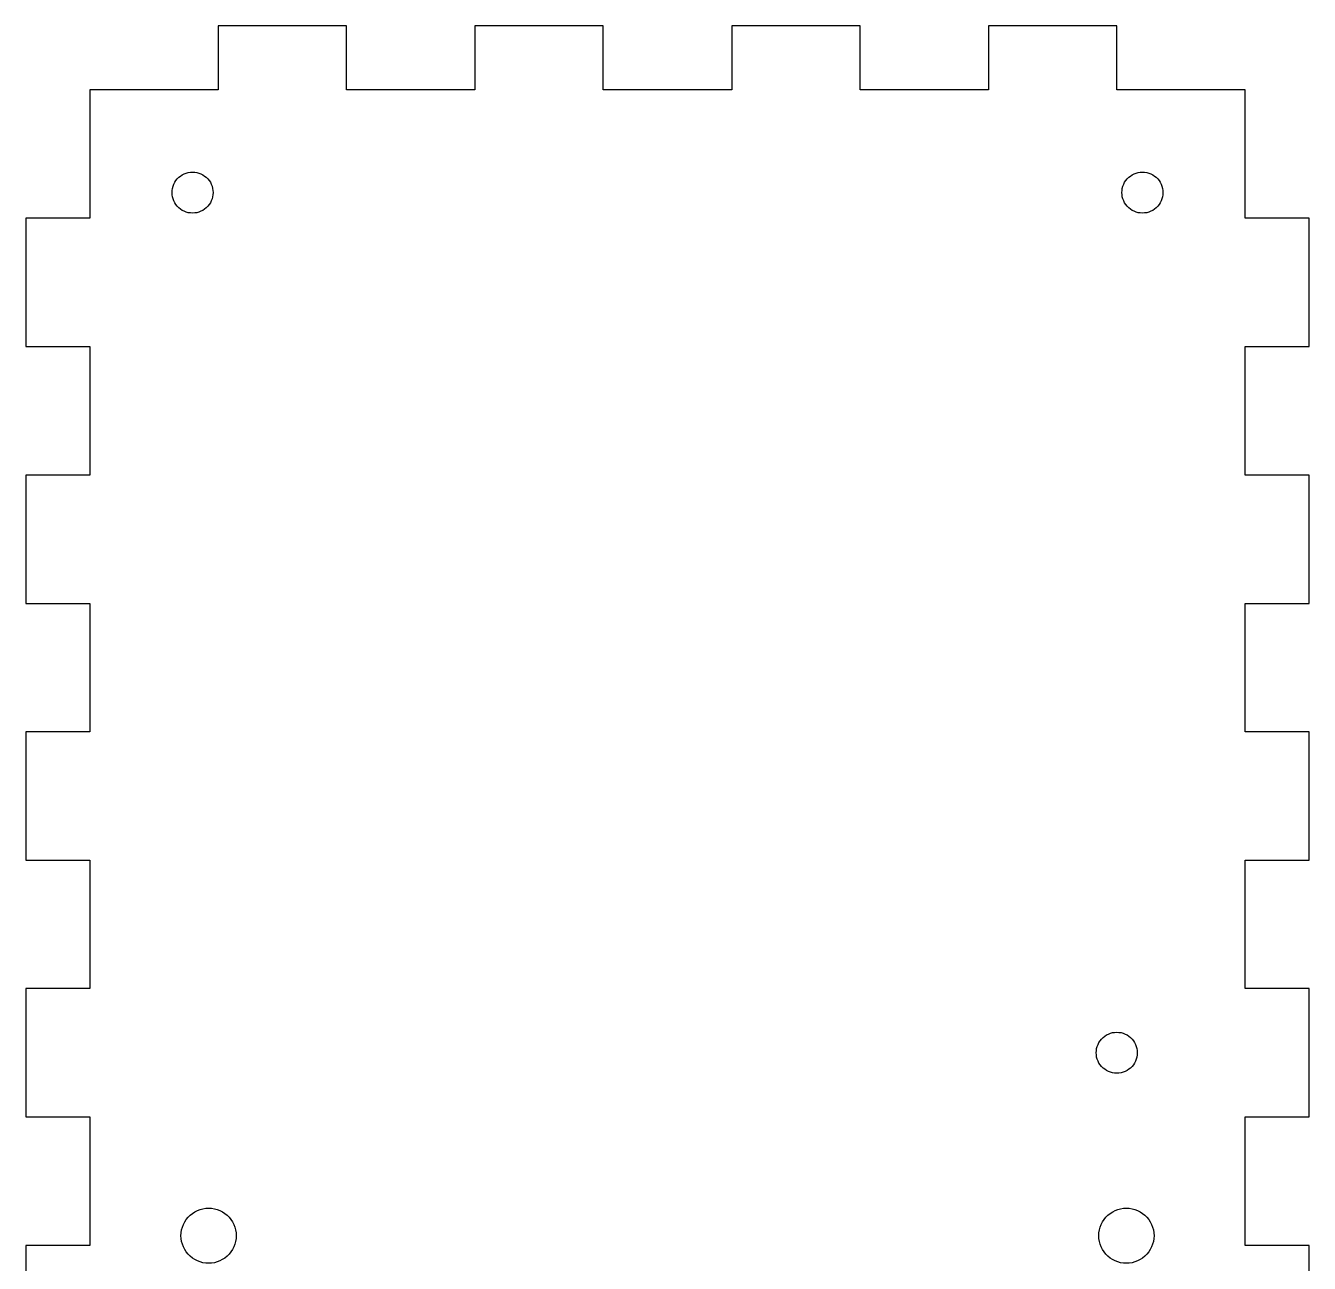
# Model space of a CAD drawing. Header units: millimetres. Extents: x 0 to 800, y 0 to 420.
# Drawn here: x 490 to 590, y 108.6 to 205 of the extents above; entities that cross this region are included whole.
import ezdxf

# ---------------------------------------------------------------- set-up
doc = ezdxf.new("R2010")
doc.units = ezdxf.units.MM
doc.header["$MEASUREMENT"] = 0

msp = doc.modelspace()

# ---------------------------------------------------------------- linework, layer by layer
at = {"color": 7, "true_color": 0xffffff}
msp.add_lwpolyline([(590, 100), (590, 110), (585, 110), (585, 120), (590, 120), (590, 130), (585, 130), (585, 140), (590, 140), (590, 150), (585, 150), (585, 160), (590, 160), (590, 170), (585, 170), (585, 180), (590, 180), (590, 190), (585, 190), (585, 200), (575, 200), (575, 205), (565, 205), (565, 200), (555, 200), (555, 205), (545, 205), (545, 200), (535, 200), (535, 205), (525, 205), (525, 200), (515, 200), (515, 205), (505, 205), (505, 200), (495, 200), (495, 190), (490, 190), (490, 180), (495, 180), (495, 170), (490, 170), (490, 160), (495, 160), (495, 150), (490, 150), (490, 140), (495, 140), (495, 130), (490, 130), (490, 120), (495, 120), (495, 110), (490, 110), (490, 100)], dxfattribs=at)
for points in [[(504.07, 190.81), (503.94, 190.71), (503.8, 190.61), (503.65, 190.54), (503.49, 190.48), (503.33, 190.43), (503.17, 190.41), (503, 190.4), (502.83, 190.41), (502.67, 190.43), (502.51, 190.48), (502.35, 190.54), (502.2, 190.61), (502.06, 190.71), (501.93, 190.81), (501.81, 190.93), (501.71, 191.06), (501.61, 191.2), (501.54, 191.35), (501.48, 191.51), (501.43, 191.67), (501.41, 191.83), (501.4, 192), (501.41, 192.17), (501.43, 192.33), (501.48, 192.49), (501.54, 192.65), (501.61, 192.8), (501.71, 192.94), (501.81, 193.07), (501.93, 193.19), (502.06, 193.29), (502.2, 193.39), (502.35, 193.46), (502.51, 193.52), (502.67, 193.57), (502.83, 193.59), (503, 193.6), (503.17, 193.59), (503.33, 193.57), (503.49, 193.52), (503.65, 193.46), (503.8, 193.39), (503.94, 193.29), (504.07, 193.19), (504.19, 193.07), (504.29, 192.94), (504.39, 192.8), (504.46, 192.65), (504.52, 192.49), (504.56, 192.33), (504.59, 192.17), (504.6, 192), (504.59, 191.83), (504.56, 191.67), (504.52, 191.51), (504.46, 191.35), (504.39, 191.2), (504.29, 191.06), (504.19, 190.93)], [(575.61, 191.2), (575.54, 191.35), (575.48, 191.51), (575.43, 191.67), (575.41, 191.83), (575.4, 192), (575.41, 192.17), (575.43, 192.33), (575.48, 192.49), (575.54, 192.65), (575.61, 192.8), (575.71, 192.94), (575.81, 193.07), (575.93, 193.19), (576.06, 193.29), (576.2, 193.39), (576.35, 193.46), (576.51, 193.52), (576.67, 193.57), (576.83, 193.59), (577, 193.6), (577.17, 193.59), (577.33, 193.57), (577.49, 193.52), (577.65, 193.46), (577.8, 193.39), (577.94, 193.29), (578.07, 193.19), (578.19, 193.07), (578.29, 192.94), (578.39, 192.8), (578.46, 192.65), (578.52, 192.49), (578.57, 192.33), (578.59, 192.17), (578.6, 192), (578.59, 191.83), (578.57, 191.67), (578.52, 191.51), (578.46, 191.35), (578.39, 191.2), (578.29, 191.06), (578.19, 190.93), (578.07, 190.81), (577.94, 190.71), (577.8, 190.61), (577.65, 190.54), (577.49, 190.48), (577.33, 190.43), (577.17, 190.41), (577, 190.4), (576.83, 190.41), (576.67, 190.43), (576.51, 190.48), (576.35, 190.54), (576.2, 190.61), (576.06, 190.71), (575.93, 190.81), (575.81, 190.93), (575.71, 191.06)], [(573.61, 124.2), (573.54, 124.35), (573.48, 124.51), (573.43, 124.67), (573.41, 124.83), (573.4, 125), (573.41, 125.17), (573.43, 125.33), (573.48, 125.49), (573.54, 125.65), (573.61, 125.8), (573.71, 125.94), (573.81, 126.07), (573.93, 126.19), (574.06, 126.29), (574.2, 126.39), (574.35, 126.46), (574.51, 126.52), (574.67, 126.57), (574.83, 126.59), (575, 126.6), (575.17, 126.59), (575.33, 126.57), (575.49, 126.52), (575.65, 126.46), (575.8, 126.39), (575.94, 126.29), (576.07, 126.19), (576.19, 126.07), (576.29, 125.94), (576.39, 125.8), (576.46, 125.65), (576.52, 125.49), (576.57, 125.33), (576.59, 125.17), (576.6, 125), (576.59, 124.83), (576.57, 124.67), (576.52, 124.51), (576.46, 124.35), (576.39, 124.2), (576.29, 124.06), (576.19, 123.93), (576.07, 123.81), (575.94, 123.71), (575.8, 123.61), (575.65, 123.54), (575.49, 123.48), (575.33, 123.43), (575.17, 123.41), (575, 123.4), (574.83, 123.41), (574.67, 123.43), (574.51, 123.48), (574.35, 123.54), (574.2, 123.61), (574.06, 123.71), (573.93, 123.81), (573.81, 123.93), (573.71, 124.06)], [(506.29, 111.41), (506.35, 111.2), (506.39, 110.97), (506.4, 110.75), (506.39, 110.53), (506.35, 110.3), (506.29, 110.09), (506.21, 109.88), (506.11, 109.67), (505.99, 109.49), (505.85, 109.31), (505.69, 109.15), (505.51, 109.01), (505.32, 108.89), (505.12, 108.79), (504.91, 108.71), (504.7, 108.65), (504.47, 108.61), (504.25, 108.6), (504.03, 108.61), (503.8, 108.65), (503.59, 108.71), (503.38, 108.79), (503.17, 108.89), (502.99, 109.01), (502.81, 109.15), (502.65, 109.31), (502.51, 109.49), (502.39, 109.68), (502.29, 109.88), (502.21, 110.09), (502.15, 110.3), (502.11, 110.53), (502.1, 110.75), (502.11, 110.97), (502.15, 111.2), (502.21, 111.41), (502.29, 111.62), (502.39, 111.83), (502.51, 112.01), (502.65, 112.19), (502.81, 112.35), (502.99, 112.49), (503.18, 112.61), (503.38, 112.71), (503.59, 112.79), (503.8, 112.85), (504.03, 112.89), (504.25, 112.9), (504.47, 112.89), (504.7, 112.85), (504.91, 112.79), (505.12, 112.71), (505.33, 112.61), (505.51, 112.49), (505.69, 112.35), (505.85, 112.19), (505.99, 112.01), (506.11, 111.82), (506.21, 111.62)], [(577.79, 111.41), (577.85, 111.2), (577.89, 110.97), (577.9, 110.75), (577.89, 110.53), (577.85, 110.3), (577.79, 110.09), (577.71, 109.88), (577.61, 109.67), (577.49, 109.49), (577.35, 109.31), (577.19, 109.15), (577.01, 109.01), (576.82, 108.89), (576.62, 108.79), (576.41, 108.71), (576.2, 108.65), (575.97, 108.61), (575.75, 108.6), (575.53, 108.61), (575.3, 108.65), (575.09, 108.71), (574.88, 108.79), (574.67, 108.89), (574.49, 109.01), (574.31, 109.15), (574.15, 109.31), (574.01, 109.49), (573.89, 109.68), (573.79, 109.88), (573.71, 110.09), (573.65, 110.3), (573.61, 110.53), (573.6, 110.75), (573.61, 110.97), (573.65, 111.2), (573.71, 111.41), (573.79, 111.62), (573.89, 111.83), (574.01, 112.01), (574.15, 112.19), (574.31, 112.35), (574.49, 112.49), (574.68, 112.61), (574.88, 112.71), (575.09, 112.79), (575.3, 112.85), (575.53, 112.89), (575.75, 112.9), (575.97, 112.89), (576.2, 112.85), (576.41, 112.79), (576.62, 112.71), (576.83, 112.61), (577.01, 112.49), (577.19, 112.35), (577.35, 112.19), (577.49, 112.01), (577.61, 111.82), (577.71, 111.62)]]:
    msp.add_lwpolyline(points, close=True, dxfattribs=at)

doc.saveas('drawing.dxf')
